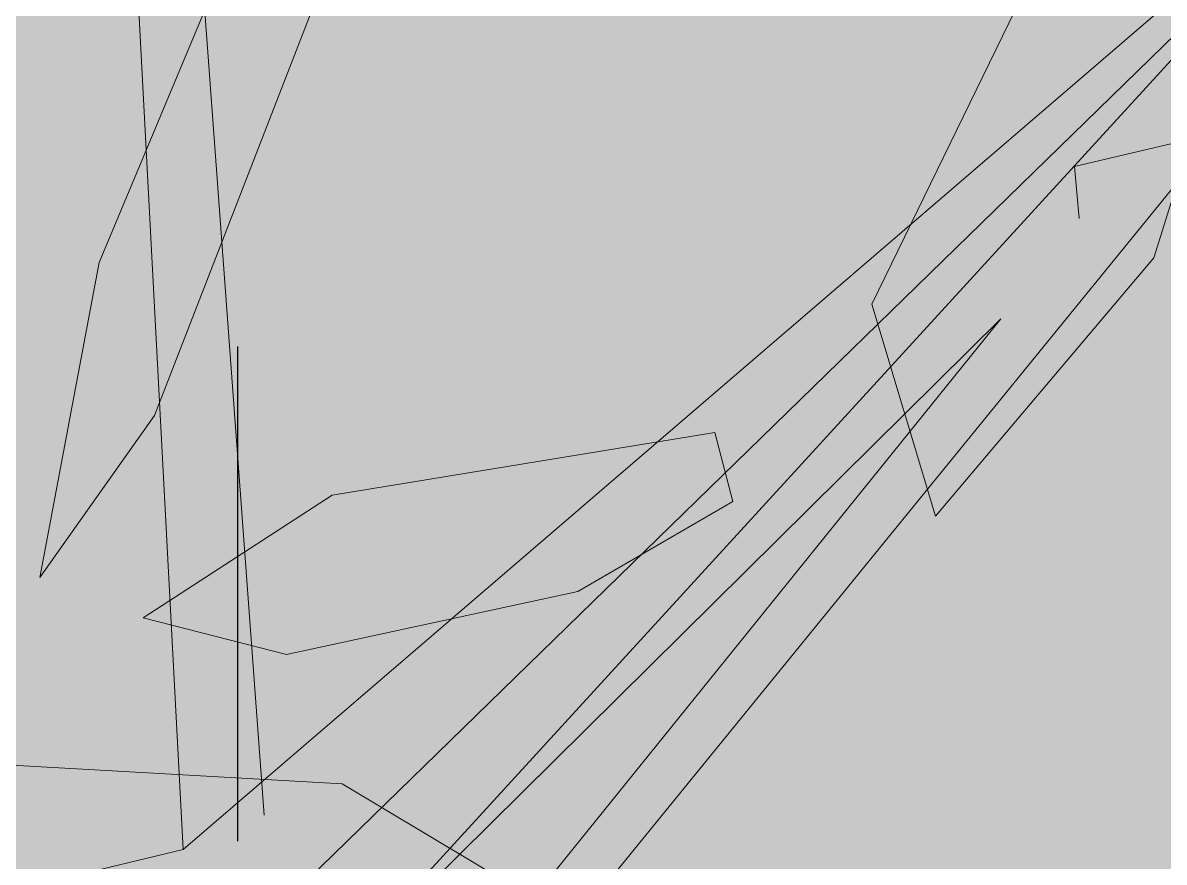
# Model space of a CAD drawing. Header units: metres. Extents: x 349703 to 349913, y 9282546 to 9282694.
# Drawn here: x 349718.1125 to 349718.3432, y 9282659.8231 to 9282659.9929 of the extents above; entities that cross this region are included whole.
import ezdxf

# ---------------------------------------------------------------- set-up
doc = ezdxf.new("R2010")
doc.units = ezdxf.units.M
doc.header["$LTSCALE"] = 0.25
doc.linetypes.add('01 nivel$0$HIDDEN2', pattern=[0.1875, 0.125, -0.0625])
for name, color, linetype, lineweight in [('AREA-VERDE', 3, 'CONTINUOUS', 9), ('ARQ-FONDO', 253, 'CONTINUOUS', 9), ('CUNETAS-RED', 5, 'CONTINUOUS', 18), ('LLORAD-TRAMO', 1, 'CONTINUOUS', 70)]:
    doc.layers.add(name, color=color, linetype=linetype, lineweight=lineweight)

# ---------------------------------------------------------------- blocks, each defined once
blk = doc.blocks.new('ARR2')
at = {"layer": 'ARQ-FONDO', "lineweight": 5}
for p, q in [((2740.93517, 1214.36421), (2740.90831, 1214.86994)), ((2740.95882, 1214.37431), (2740.92251, 1214.86579)), ((2741.01447, 1214.29989), (2741.36929, 1214.73585)), ((2740.93517, 1214.36421), (2741.3605, 1214.72992)), ((2740.91059, 1214.53581), (2740.97505, 1214.69016)), ((2741.27733, 1214.6535), (2740.96957, 1214.317)), ((2740.97152, 1214.35547), (2741.27733, 1214.6535)), ((2741.24757, 1214.62979), (2741.2188, 1214.5372)), ((2740.97339, 1214.61126), (2740.92676, 1214.49114)), ((2741.13634, 1214.52366), (2741.17834, 1214.60979)), ((2741.19558, 1214.56389), (2741.26896, 1214.58114)), ((2741.19702, 1214.5487), (2741.19558, 1214.56389)), ((2740.89321, 1214.44377), (2740.91059, 1214.53581)), ((2741.2188, 1214.5372), (2741.15498, 1214.46171)), ((2741.15498, 1214.46171), (2741.13634, 1214.52366)), ((2740.96957, 1214.317), (2741.17407, 1214.51937)), ((2741.17407, 1214.51937), (2740.97842, 1214.27699)), ((2740.92676, 1214.49114), (2740.89321, 1214.44377)), ((2740.97864, 1214.46781), (2741.09049, 1214.48614)), ((2741.09049, 1214.48614), (2741.09572, 1214.46595)), ((2740.92345, 1214.43194), (2740.97864, 1214.46781)), ((2741.09572, 1214.46595), (2741.05042, 1214.43971)), ((2741.05042, 1214.43971), (2740.96531, 1214.42125)), ((2740.96531, 1214.42125), (2740.92345, 1214.43194)), ((2740.9816, 1214.38339), (2740.88334, 1214.38896)), ((2741.03509, 1214.35149), (2740.9816, 1214.38339)), ((2740.93517, 1214.36421), (2740.29447, 1214.21106))]:
    blk.add_line(p, q, dxfattribs=at)
blk = doc.blocks.new('drenaje')
at = {"layer": 'CUNETAS-RED', "linetype": '01 nivel$0$HIDDEN2', "lineweight": 30}
blk.add_line((0, -13.21044), (0, -19.21044), dxfattribs=at)

msp = doc.modelspace()

# ---------------------------------------------------------------- hatches: boundary and pattern name
at = {"layer": 'AREA-VERDE', "lineweight": 0, "true_color": 0xc4e4b2, "transparency": 33554687}
h = msp.add_hatch(color=3, dxfattribs=at)
h.dxf.hatch_style = 1
h.paths.add_polyline_path([(349745.50611, 9282662.06576), (349717.93066, 9282662.06576), (349717.93066, 9282656.55612), (349745.50611, 9282656.55612)])
h.paths.add_polyline_path([(349744.50611, 9282661.06576), (349744.50611, 9282657.55612), (349718.93066, 9282657.55612), (349718.93066, 9282661.06576)], flags=16)

# ---------------------------------------------------------------- linework, layer by layer
at = {"layer": 'LLORAD-TRAMO', "const_width": 0.3}
msp.add_lwpolyline([(349718.41, 9282662.04), (349718.41, 9282661.79), (349718.41, 9282661.54), (349718.41, 9282661.29), (349718.41, 9282661.04), (349718.41, 9282660.79), (349718.41, 9282660.54), (349718.41, 9282660.29), (349718.41, 9282660.04), (349718.41, 9282659.79), (349718.41, 9282659.54), (349718.41, 9282659.29), (349718.41, 9282659.04), (349718.41, 9282658.79), (349718.41, 9282658.54), (349718.41, 9282658.29), (349718.41, 9282658.04), (349718.41, 9282657.79), (349718.41, 9282657.54), (349718.41, 9282657.29), (349718.41, 9282657.04), (349718.41, 9282656.79), (349718.41, 9282656.54)], dxfattribs=at)

# ---------------------------------------------------------------- block references
at = {"layer": 'ARQ-FONDO', "xscale": 0.6917913537138002, "yscale": 0.6917913537138002, "zscale": 0.6917913537138002}
msp.add_blockref('ARR2', (347821.98969, 9281819.739), dxfattribs=at)
at = {"layer": 'CUNETAS-RED', "lineweight": 30}
msp.add_blockref('drenaje', (349718.15587, 9282675.53782), dxfattribs=at)

doc.saveas('drawing.dxf')
